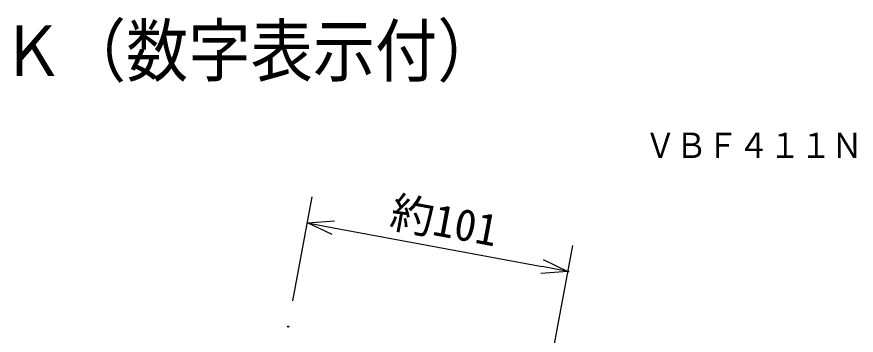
# Model space of a CAD drawing. Units: millimetres, scale not verified. Extents: x -62 to 62, y -57 to 58.
# Drawn here: x -1.3 to 62.4, y 33.6 to 57.8 of the extents above; entities that cross this region are included whole.
import ezdxf
from ezdxf.enums import TextEntityAlignment as Align

# ---------------------------------------------------------------- set-up
doc = ezdxf.new("R2010")
doc.units = ezdxf.units.MM
doc.header["$LTSCALE"] = 0.191441
doc.header["$PDMODE"] = 32
doc.header["$PDSIZE"] = 0.0957
for name, color, linetype in [('0-0_MOJI1', 2, 'Continuous'), ('0-1_GAIKEI', 1, 'Continuous'), ('0-2_TOUROKU', 3, 'Continuous')]:
    doc.layers.add(name, color=color, linetype=linetype)
doc.styles.add('ＭＳ ゴシック', font='')
doc.styles.get('ＭＳ ゴシック').set_extended_font_data('MS Gothic')

# ---------------------------------------------------------------- blocks, each defined once
blk = doc.blocks.new('_OPEN30')
at = {"layer": '0-2_TOUROKU', "color": 7}
blk.add_line((0, 0), (-1, 0), dxfattribs=at)
blk.add_lwpolyline([(-1, 0.26795), (0, 0), (-1, -0.26795)], dxfattribs=at)

msp = doc.modelspace()

# ---------------------------------------------------------------- linework, layer by layer
at = {"layer": '0-1_GAIKEI', "color": 3}
for p, q in [((19.6795, 36.255), (21.1428, 44.12)), ((22.7432, 41.7879), (38.5751, 38.8423)), ((39.4438, 32.5776), (40.9072, 40.4427))]:
    msp.add_line(p, q, dxfattribs=at)
at = {"layer": '0-2_TOUROKU', "color": 7}
for p in [(40.5413, 38.4764), (19.3136, 34.2888)]:
    msp.add_point(p, dxfattribs=at)

# ---------------------------------------------------------------- block references
at = {"layer": '0-1_GAIKEI', "xscale": 2, "yscale": 2}
for p, rotation in [((20.777, 42.1538), 169.46), ((40.5413, 38.4764), 349.46)]:
    msp.add_blockref('_OPEN30', p, dxfattribs=dict(at, rotation=rotation))

# ---------------------------------------------------------------- texts
at = {"layer": '0-0_MOJI1', "style": 'ＭＳ ゴシック', "width": 0.9}
msp.add_text('１２キー電話機Ｋ（数字表示付）', height=3.848, dxfattribs=at).set_placement((-35.5, 52.1178), align=Align.BOTTOM_LEFT)
at = {"layer": '0-1_GAIKEI', "color": 3, "style": 'ＭＳ ゴシック'}
msp.add_text('約101', height=2.406, rotation=349.46, dxfattribs=at).set_placement((26.7925, 41.146), align=Align.BOTTOM_LEFT)
at = {"layer": '0-2_TOUROKU', "color": 1, "style": 'ＭＳ ゴシック', "width": 0.9}
msp.add_text('ＶＢＦ４１１Ｎ', height=1.924, dxfattribs=at).set_placement((46.3666, 46.4879), align=Align.BOTTOM_LEFT)

doc.saveas('drawing.dxf')
